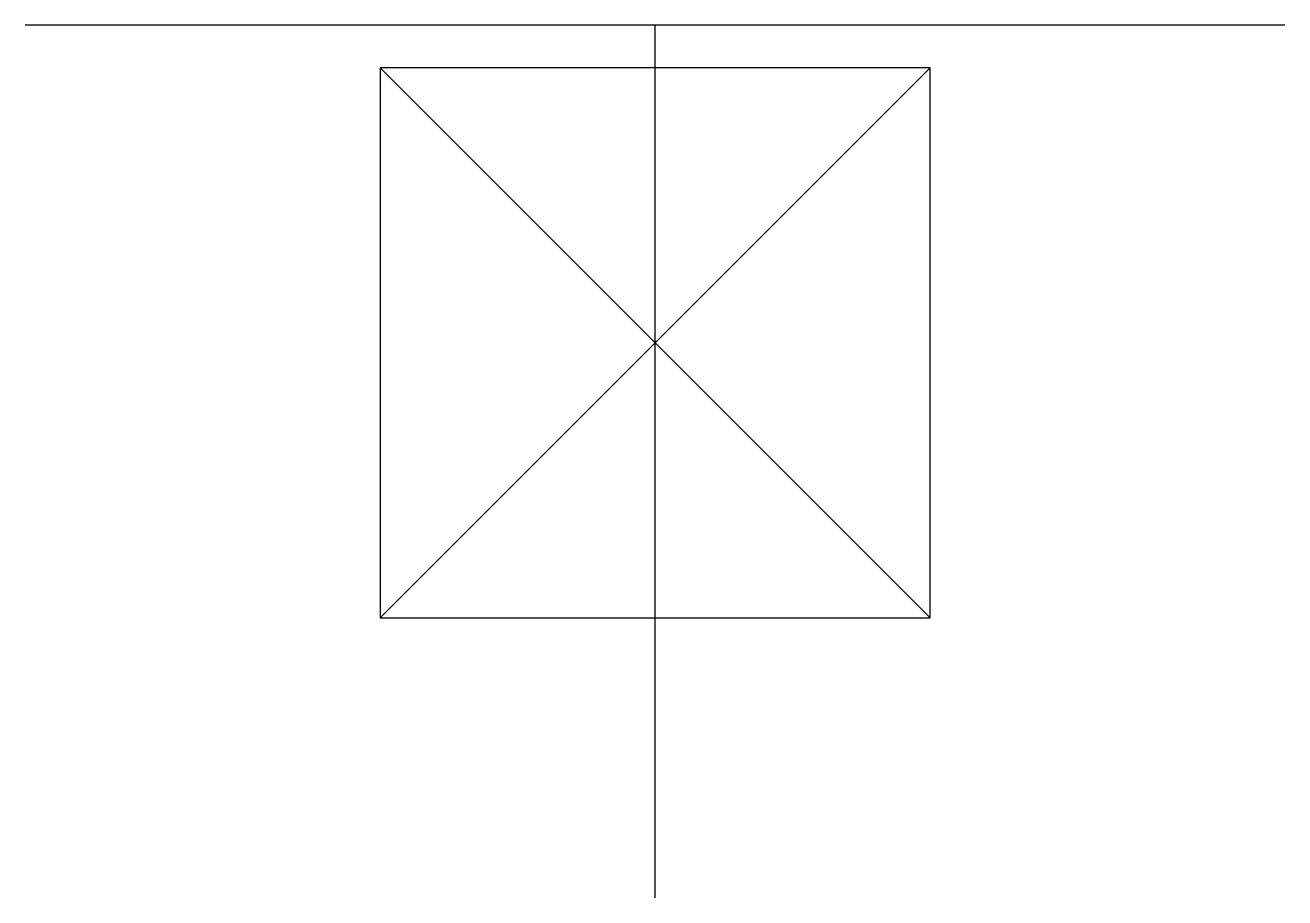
# Model space of a CAD drawing. Header units: millimetres. Extents: x -127 to 102, y -106 to 52.
import ezdxf

# ---------------------------------------------------------------- set-up
doc = ezdxf.new("R2010")
doc.units = ezdxf.units.MM
doc.layers.get('0').update_dxf_attribs({"linetype": 'CONTINUOUS'})

msp = doc.modelspace()

# ---------------------------------------------------------------- linework, layer by layer
for p, q in [((102.38, 52.24), (-126.62, 52.24)), ((-12.13, 52.24), (-12.13, -106.44)), ((37.88, 44.48), (-62.12, 44.48)), ((-62.12, 44.48), (-62.12, -55.52)), ((37.88, 44.48), (-62.12, -55.52)), ((-62.12, 44.48), (37.88, -55.52)), ((37.88, -55.52), (37.88, 44.48)), ((-62.12, -55.52), (37.88, -55.52))]:
    msp.add_line(p, q)

doc.saveas('drawing.dxf')
